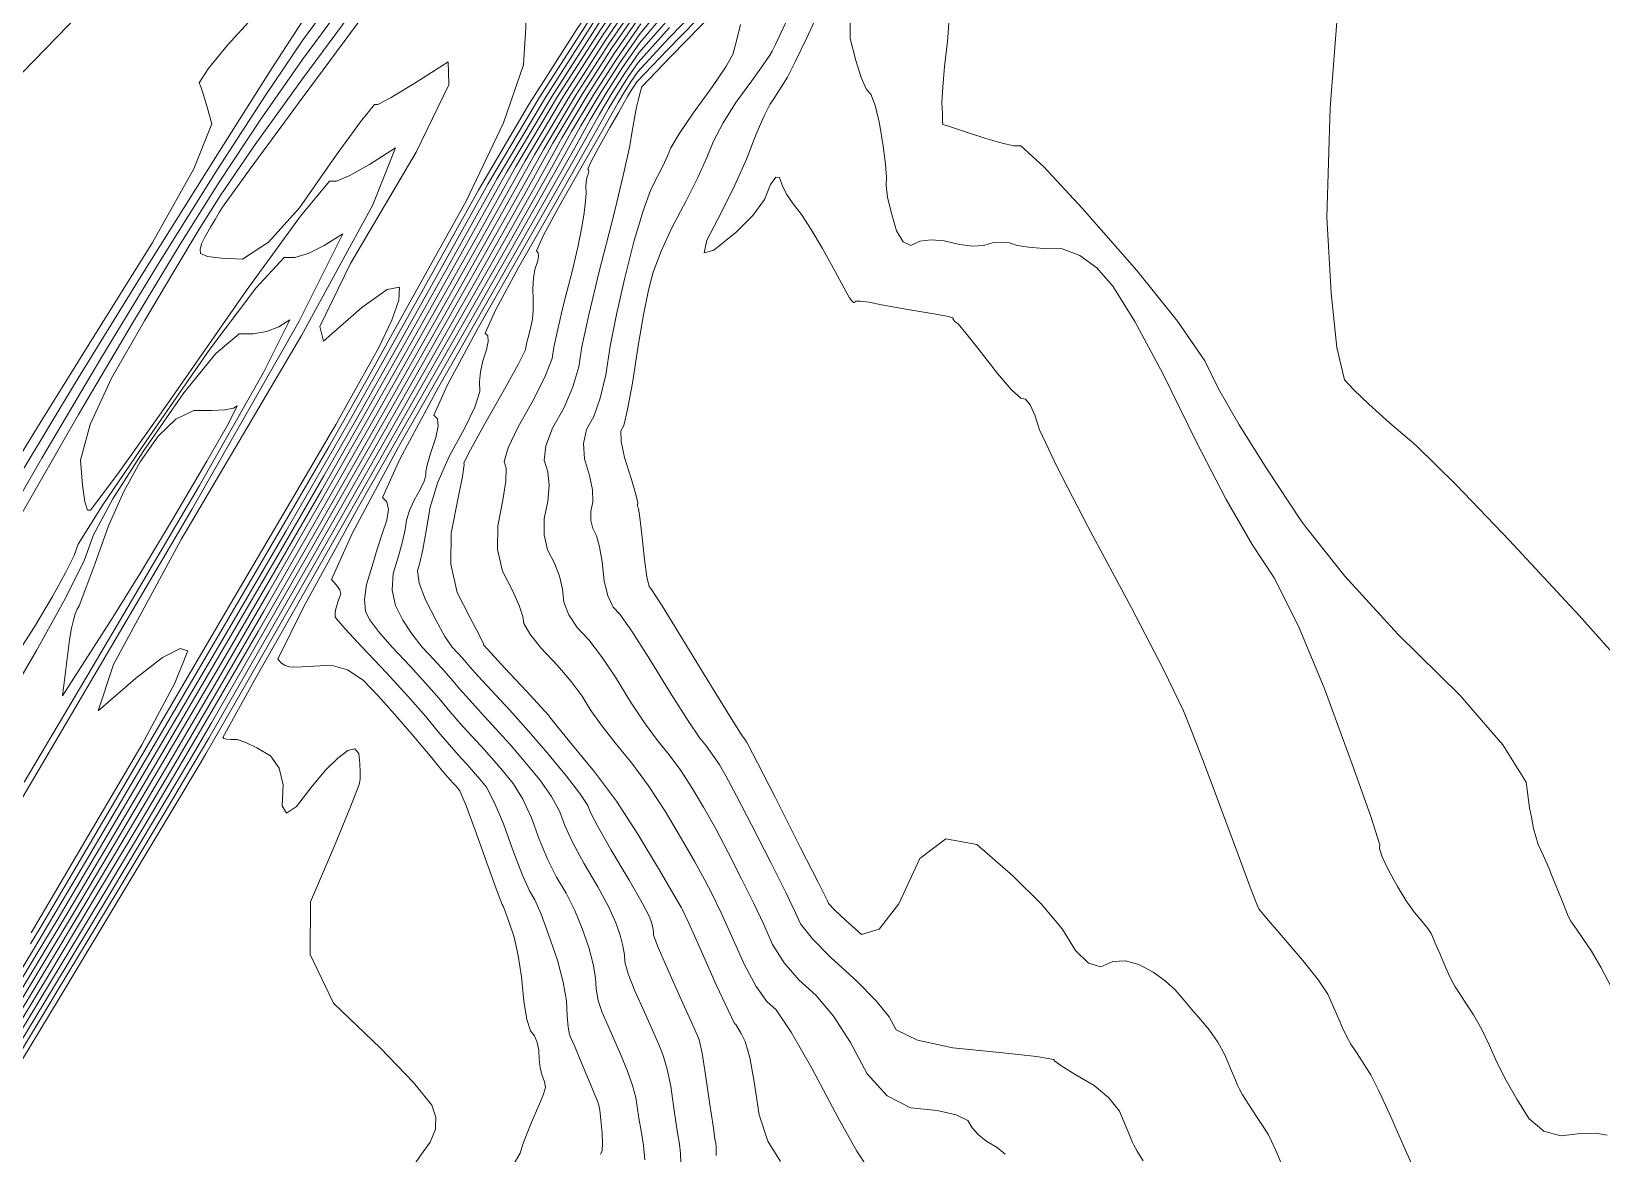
# Model space of a CAD drawing. Header units: inches. Extents: x 1337389 to 1347141, y 407035 to 414577.
# Drawn here: x 1344945 to 1345446, y 412345 to 412704 of the extents above; entities that cross this region are included whole.
import ezdxf

# ---------------------------------------------------------------- set-up
doc = ezdxf.new("R2010")
doc.units = ezdxf.units.IN
doc.header["$MEASUREMENT"] = 0
doc.layers.add('Topo', color=7, linetype='Continuous', lineweight=15, true_color=0x459900)

msp = doc.modelspace()

# ---------------------------------------------------------------- linework, layer by layer
at = {"layer": 'Topo'}
for points, elevation in [([(1345129.1321, 412768.6921), (1345131.8589, 412765.389), (1345137.9241, 412759.985), (1345142.8229, 412757.936), (1345146.0511, 412755.4651), (1345147.6091, 412752.571), (1345147.496, 412749.255), (1345142.632, 412740.1042), (1345133.016, 412725.1182), (1345118.6491, 412704.2979), (1345103.4051, 412680.2359), (1345087.283, 412652.931), (1345070.284, 412622.3851), (1345056.5199, 412597.7598), (1345045.994, 412579.059), (1345038.703, 412566.2791), (1345025.8491, 412544.1482), (1345007.432, 412512.6639), (1344983.4519, 412471.8289), (1344965.2391, 412440.9042), (1344952.7911, 412419.89), (1344946.1099, 412408.7871), (1344935.177, 412390.6762)], 825), ([(1345169.134, 412768.6921), (1345166.9199, 412766.8578), (1345164.5068, 412764.8371), (1345162.4709, 412763.0518), (1345160.809, 412761.5029), (1345159.5231, 412760.1901), (1345152.8901, 412750.944), (1345140.909, 412733.765), (1345123.581, 412708.653), (1345106.697, 412682.331), (1345090.256, 412654.798), (1345074.2599, 412626.054), (1345060.205, 412600.9471), (1345048.0908, 412579.479), (1345037.919, 412561.6481), (1345024.067, 412537.721), (1345006.536, 412507.6981), (1344985.325, 412471.5781), (1344968.3358, 412442.7629), (1344955.5673, 412421.253), (1344947.019, 412407.0481), (1344935.6108, 412388.1409)], 830), ([(1344936.0451, 412385.605), (1344947.9291, 412405.3091), (1344958.343, 412422.616), (1344971.4329, 412444.622), (1344987.1978, 412471.3269), (1345005.64, 412502.7309), (1345022.2851, 412531.2941), (1345037.1351, 412557.017), (1345050.189, 412579.8991), (1345063.8899, 412604.134), (1345078.237, 412629.722), (1345093.2301, 412656.664), (1345108.6389, 412682.4708), (1345124.4649, 412707.143), (1345140.7071, 412730.68), (1345152.537, 412747.3949), (1345159.9549, 412757.287), (1345162.9609, 412760.357), (1345166.8459, 412763.9789), (1345171.6071, 412768.152), (1345172.2519, 412768.6921)], 835), ([(1344936.4789, 412383.0702), (1344948.8379, 412403.5711), (1344961.1179, 412423.9789), (1344974.529, 412446.481), (1344989.0709, 412471.0761), (1345004.743, 412497.765), (1345020.5031, 412524.8681), (1345036.3511, 412552.386), (1345052.287, 412580.3188), (1345067.574, 412607.321), (1345082.2131, 412633.391), (1345096.203, 412658.531), (1345110.5821, 412682.611), (1345125.3491, 412705.6328), (1345140.5041, 412727.5949), (1345152.1831, 412743.8461), (1345160.3861, 412754.384), (1345165.113, 412759.2108), (1345171.22, 412764.9051), (1345175.541, 412768.6921)], 840), ([(1345178.858, 412768.6921), (1345175.595, 412765.832), (1345167.265, 412758.0661), (1345160.8179, 412751.482), (1345151.8301, 412740.2972), (1345140.3022, 412724.5102), (1345126.233, 412704.122), (1345112.525, 412682.7509), (1345099.177, 412660.397), (1345086.1901, 412637.06), (1345071.2588, 412610.5069), (1345054.3849, 412580.7389), (1345035.5678, 412547.755), (1345018.722, 412518.4411), (1345003.847, 412492.7981), (1344990.944, 412470.8251), (1344977.626, 412448.3401), (1344963.8941, 412425.342), (1344949.747, 412401.8321), (1344936.9129, 412380.5339)], 845), ([(1345182.176, 412768.6921), (1345179.97, 412766.7591), (1345169.4169, 412756.92), (1345161.2491, 412748.5789), (1345151.477, 412736.748), (1345140.0991, 412721.425), (1345127.1171, 412702.6121), (1345114.4671, 412682.8919), (1345102.1499, 412662.264), (1345090.166, 412640.729), (1345074.9441, 412613.6942), (1345056.4831, 412581.159), (1345034.784, 412543.1242), (1345016.94, 412512.014), (1345002.951, 412487.8319), (1344992.8169, 412470.5751), (1344980.7229, 412450.199), (1344966.6701, 412426.7052), (1344950.6561, 412400.0931), (1344937.347, 412377.999)], 850), ([(1344937.781, 412375.4642), (1344951.5651, 412398.3541), (1344969.4452, 412428.069), (1344983.82, 412452.058), (1344994.69, 412470.324), (1345002.055, 412482.8651), (1345015.1581, 412505.5882), (1345033.9999, 412538.492), (1345058.5811, 412581.579), (1345078.628, 412616.8811), (1345094.1429, 412644.398), (1345105.1241, 412664.13), (1345116.4101, 412683.0319), (1345128.0011, 412701.1019), (1345139.8971, 412718.341), (1345151.123, 412733.199), (1345161.6809, 412745.6769), (1345171.5699, 412755.7741), (1345184.3451, 412767.6861), (1345185.4931, 412768.6921)], 855), ([(1344938.2149, 412372.9279), (1344952.4742, 412396.615), (1344972.2209, 412429.4319), (1344986.9171, 412453.9181), (1344996.563, 412470.073), (1345001.158, 412477.8979), (1345013.376, 412499.161), (1345033.216, 412533.861), (1345060.6779, 412581.9991), (1345082.313, 412620.067), (1345098.119, 412648.0669), (1345108.097, 412665.997), (1345118.3529, 412683.172), (1345128.885, 412699.5911), (1345139.6941, 412715.256), (1345150.7699, 412729.6501), (1345162.1121, 412742.7739), (1345173.7221, 412754.6289), (1345188.7199, 412768.613), (1345188.8099, 412768.6921)], 860), ([(1344938.6491, 412370.3929), (1344953.3837, 412394.8772), (1344974.997, 412430.7949), (1344990.014, 412455.777), (1344998.4361, 412469.8219), (1345000.2619, 412472.932), (1345011.594, 412492.7349), (1345032.4318, 412529.2301), (1345062.7761, 412582.4192), (1345085.9971, 412623.2539), (1345102.0959, 412651.736), (1345111.071, 412667.863), (1345120.2948, 412683.312), (1345129.769, 412698.081), (1345139.491, 412712.1708), (1345150.4159, 412726.1009), (1345162.5441, 412739.872), (1345175.8741, 412753.4829), (1345192.1861, 412768.6921)], 865), ([(1344998.5411, 412632.6341), (1344998.515, 412632.644), (1344998.412, 412633.916), (1344998.9051, 412635.7369), (1344999.9931, 412638.1071), (1345001.676, 412641.026), (1345003.167, 412643.5601), (1345004.4649, 412645.71), (1345005.5711, 412647.4741), (1345014.432, 412659.661), (1345031.046, 412682.2689), (1345055.415, 412715.2989), (1345072.371, 412738.3201), (1345081.9142, 412751.331), (1345084.0441, 412754.3332), (1345086.9928, 412758.7282), (1345090.76, 412764.5138), (1345093.4291, 412768.6921)], 815), ([(1345367.3259, 412768.6921), (1345362.6591, 412724.6281), (1345359.1639, 412679.1939), (1345358.1021, 412644.3062), (1345359.4729, 412619.9631), (1345361.365, 412602.6549), (1345363.7771, 412592.3811), (1345366.71, 412589.1419), (1345371.4921, 412584.5611), (1345378.122, 412578.637), (1345386.5999, 412571.3719), (1345399.383, 412558.8531), (1345416.4711, 412541.081), (1345437.1241, 412518.8551)], 940), ([(1345084.6531, 412762.727), (1345080.9229, 412756.9981), (1345076.19, 412749.9449), (1345072.7701, 412745.126), (1345064.111, 412733.265), (1345050.21, 412714.3631), (1345031.069, 412688.4179), (1345016.0031, 412667.4441), (1345005.011, 412651.442), (1344998.0949, 412640.41), (1344989.9771, 412626.9708), (1344980.6569, 412611.1259), (1344970.1351, 412592.8749), (1344963.3331, 412578.0572), (1344960.2529, 412566.6721), (1344960.8931, 412558.72), (1344961.6341, 412553.408), (1344962.4781, 412550.736), (1344963.423, 412550.7041), (1344972.1758, 412562.3641), (1344984.141, 412579.2371)], 810), ([(1345074.4771, 412754.7088), (1345068.3351, 412745.5562), (1345063.627, 412738.9211), (1345055.8499, 412728.2113), (1345045.005, 412713.426), (1345031.0909, 412694.5671), (1345017.5732, 412675.2281), (1345004.451, 412655.409), (1344991.7251, 412635.1091), (1344976.788, 412610.3819), (1344959.6378, 412581.2258), (1344940.277, 412547.643)], 805), ([(1344928.938, 412534.533), (1344947.8788, 412567.387), (1344966.6838, 412599.1458), (1344985.3551, 412629.809), (1345003.8919, 412659.3758), (1345019.1439, 412683.0118), (1345031.114, 412700.717), (1345039.8, 412712.4898), (1345047.5898, 412723.1561), (1345054.483, 412732.715), (1345060.4799, 412741.1681), (1345064.057, 412746.4979)], 800), ([(1344942.261, 412564.2029), (1344958.6292, 412591.462), (1344978.9859, 412624.509), (1345003.3321, 412663.343), (1345020.715, 412690.796), (1345031.136, 412706.8661), (1345034.595, 412711.5529), (1345039.3291, 412718.1019), (1345045.3389, 412726.5099), (1345052.6261, 412736.7789), (1345053.64, 412738.29)], 795), ([(1344842.424, 412566.0789), (1344845.788, 412573.3339), (1344850.068, 412582.274), (1344854.0311, 412590.2361), (1344861.536, 412601.2369), (1344872.5811, 412615.277), (1344887.1679, 412632.3568), (1344909.0229, 412656.2269), (1344938.1461, 412686.8871), (1344974.5359, 412724.3371), (1344978.6319, 412728.205)], 785), ([(1345100.895, 412724.8621), (1345103.6371, 412725.82), (1345104.0639, 412723.5829), (1345100.5251, 412717.5741), (1345098.856, 412714.1742), (1345099.0589, 412713.381), (1345101.133, 412715.196), (1345102.2579, 412712.3879), (1345102.4331, 412704.9571), (1345101.6589, 412692.9021), (1345095.3002, 412674.3678), (1345083.3579, 412649.3539), (1345065.8309, 412617.861), (1345052.6771, 412594.2891), (1345043.8961, 412578.6389), (1345039.4869, 412570.9101), (1345027.6311, 412550.574), (1345008.329, 412517.6308), (1344981.579, 412472.0791), (1344962.142, 412439.0451), (1344950.016, 412418.5268), (1344945.2009, 412410.5262), (1344934.743, 412393.211)], 820), ([(1345183.6821, 412342.7801), (1345179.6569, 412349.284), (1345176.8781, 412357.753), (1345175.3438, 412368.1891), (1345173.875, 412375.9881), (1345172.4719, 412381.1508), (1345171.1339, 412383.678), (1345170.1119, 412385.4801), (1345169.406, 412386.5561), (1345169.014, 412386.9061), (1345166.987, 412391.0681), (1345163.3228, 412399.041), (1345158.0229, 412410.825), (1345154.3921, 412418.872), (1345152.4318, 412423.1809), (1345152.142, 412423.7531), (1345149.673, 412427.9648), (1345145.023, 412435.8161), (1345138.1937, 412447.3068), (1345131.3061, 412457.785), (1345124.3579, 412467.2501), (1345117.3499, 412475.7019), (1345112.5729, 412481.508), (1345110.028, 412484.666), (1345109.714, 412485.1791), (1345107.2279, 412487.95), (1345102.57, 412492.9801), (1345095.7389, 412500.2689), (1345091.177, 412505.2059), (1345088.8831, 412507.7909), (1345088.8582, 412508.025), (1345087.456, 412510.8871), (1345084.679, 412516.3801), (1345080.5261, 412524.5021), (1345078.4829, 412533.5039), (1345078.5501, 412543.3871), (1345080.726, 412554.1493), (1345082.13, 412561.475), (1345082.762, 412565.3649), (1345082.6209, 412565.817), (1345084.7071, 412569.9591), (1345089.0198, 412577.7908), (1345095.5599, 412589.314), (1345099.9639, 412597.2851), (1345102.2341, 412601.7052), (1345102.369, 412602.5749), (1345102.6639, 412603.9569), (1345103.119, 412605.852), (1345103.735, 412608.26), (1345104.201, 412610.2298), (1345104.5171, 412611.7631), (1345104.684, 412612.8593), (1345104.756, 412614.842), (1345104.7339, 412617.711), (1345104.616, 412621.4681), (1345104.8031, 412624.763), (1345105.294, 412627.5939), (1345106.089, 412629.9629), (1345106.4361, 412631.7329), (1345106.336, 412632.9041), (1345105.7869, 412633.4771), (1345107.9479, 412638.2871), (1345112.818, 412647.335), (1345120.398, 412660.6209), (1345126.1021, 412670.648), (1345129.931, 412677.4179), (1345131.885, 412680.929), (1345133.8939, 412684.2931), (1345135.957, 412687.5089), (1345138.0742, 412690.577), (1345147.9429, 412701.2578), (1345165.564, 412719.5539)], 900), ([(1345149.3561, 412715.4541), (1345138.8842, 412702.9159), (1345132.4212, 412693.5499), (1345126.123, 412683.7321), (1345119.991, 412673.463), (1345114.0249, 412662.7419), (1345102.335, 412642.075), (1345084.9201, 412611.4611), (1345061.78, 412570.902), (1345046.912, 412543.2791), (1345040.3149, 412528.593), (1345041.9892, 412526.845), (1345042.982, 412525.3108), (1345043.2929, 412523.992), (1345042.922, 412522.8881), (1345042.529, 412521.6599), (1345042.113, 412520.3081), (1345041.6749, 412518.832), (1345041.4961, 412517.626), (1345041.5759, 412516.689), (1345041.9159, 412516.0229), (1345044.7529, 412512.814), (1345050.087, 412507.062), (1345057.9179, 412498.766), (1345064.6799, 412491.3881), (1345070.373, 412484.9261), (1345074.9959, 412479.3809), (1345078.7489, 412474.9641), (1345081.63, 412471.676), (1345083.6401, 412469.5159), (1345085.6751, 412467.238), (1345087.7351, 412464.8411), (1345089.8189, 412462.325), (1345092.3149, 412457.5639), (1345095.2231, 412450.5572), (1345098.5439, 412441.3039), (1345101.3188, 412434.19), (1345103.5489, 412429.2141), (1345105.2349, 412426.3771), (1345107.2809, 412421.7451), (1345109.689, 412415.318), (1345112.457, 412407.097), (1345114.369, 412400.0181), (1345115.4241, 412394.0819), (1345115.6229, 412389.2893), (1345115.921, 412385.725), (1345116.3189, 412383.391), (1345116.8158, 412382.287), (1345117.995, 412379.521), (1345119.8579, 412375.0911), (1345122.4041, 412368.9991), (1345124.2129, 412364.658), (1345125.2852, 412362.0671), (1345125.621, 412361.2269), (1345125.9881, 412359.2419), (1345126.3859, 412356.1109), (1345126.8149, 412351.8361), (1345126.9261, 412348.584), (1345126.72, 412346.3541), (1345126.197, 412345.1481)], 880), ([(1345211.595, 412340.7442), (1345208.058, 412346.1121), (1345202.081, 412356.7441), (1345193.666, 412372.6383), (1345187.0641, 412384.1241), (1345182.273, 412391.2031), (1345179.295, 412393.874), (1345175.954, 412398.668), (1345172.2509, 412405.5851), (1345168.1852, 412414.6251), (1345164.7199, 412422.1391), (1345161.856, 412428.129), (1345159.594, 412432.592), (1345156.341, 412438.5041), (1345152.0971, 412445.8641), (1345146.8631, 412454.6721), (1345141.5831, 412462.703), (1345136.2571, 412469.9581), (1345130.8851, 412476.4369), (1345126.446, 412482.158), (1345122.9389, 412487.119), (1345120.365, 412491.323), (1345116.8901, 412496.0009), (1345112.5161, 412501.154), (1345107.2409, 412506.7829), (1345103.646, 412511.258), (1345101.7311, 412514.581), (1345101.495, 412516.7501), (1345100.2829, 412520.26), (1345098.095, 412525.1082), (1345094.9309, 412531.2969), (1345093.3739, 412538.156), (1345093.4249, 412545.6859), (1345095.083, 412553.886), (1345095.9731, 412560.0448), (1345096.095, 412564.1629), (1345095.4491, 412566.239), (1345096.7319, 412570.6421), (1345099.9429, 412577.3721), (1345105.0828, 412586.4281), (1345108.6971, 412593.674), (1345110.785, 412599.11), (1345111.347, 412602.736), (1345112.578, 412608.5009), (1345114.478, 412616.4042), (1345117.045, 412626.447), (1345118.9891, 412634.6641), (1345120.308, 412641.058), (1345121.0041, 412645.6261), (1345121.449, 412649.2819), (1345121.643, 412652.024), (1345121.5849, 412653.8531), (1345121.676, 412655.4559), (1345121.915, 412656.834), (1345122.302, 412657.9869), (1345122.4711, 412658.8489), (1345122.4221, 412659.4191), (1345122.1559, 412659.698), (1345123.207, 412662.0389), (1345125.5779, 412666.4439), (1345129.267, 412672.91), (1345132.044, 412677.7908), (1345133.9079, 412681.0862), (1345134.8591, 412682.796), (1345135.837, 412684.4331), (1345136.841, 412685.9981), (1345137.8711, 412687.492), (1345147.5891, 412697.7089), (1345165.996, 412716.6508)], 905), ([(1345255.4408, 412345.138), (1345252.8691, 412347.2709), (1345249.539, 412349.2221), (1345246.8731, 412351.311), (1345244.8699, 412353.5359), (1345243.532, 412355.8981), (1345239.8021, 412357.7471), (1345233.682, 412359.0818), (1345225.171, 412359.9039), (1345217.7239, 412363.801), (1345211.3411, 412370.7711), (1345206.024, 412380.815), (1345200.623, 412389.175), (1345195.1411, 412395.8498), (1345189.576, 412400.8411), (1345184.922, 412406.2672), (1345181.1788, 412412.1279), (1345178.3469, 412418.424), (1345175.0469, 412425.4069), (1345171.2799, 412433.0762), (1345167.0459, 412441.4309), (1345163.0101, 412449.0431), (1345159.1711, 412455.9122), (1345155.531, 412462.0369), (1345151.859, 412467.6218), (1345148.1559, 412472.667), (1345144.4201, 412477.1721), (1345140.318, 412482.8069), (1345135.85, 412489.5719), (1345131.0149, 412497.4671), (1345126.5521, 412504.0519), (1345122.4619, 412509.3291), (1345118.7442, 412513.2961), (1345116.1162, 412517.3101), (1345114.5789, 412521.3701), (1345114.1331, 412525.4758), (1345113.1101, 412529.6318), (1345111.5111, 412533.8369), (1345109.335, 412538.0919), (1345108.2649, 412542.8079), (1345108.3001, 412547.985), (1345109.44, 412553.623), (1345109.816, 412558.6149), (1345109.4289, 412562.9621), (1345108.277, 412566.6622), (1345108.756, 412571.3251), (1345110.8659, 412576.952), (1345114.6058, 412583.5419), (1345117.429, 412590.063), (1345119.3359, 412596.5139), (1345120.3259, 412602.8971), (1345122.4929, 412613.0444), (1345125.836, 412626.956), (1345130.3549, 412644.633), (1345133.608, 412657.9948), (1345135.5951, 412667.042), (1345136.3159, 412671.7742), (1345137.0398, 412675.906), (1345137.769, 412679.437), (1345138.5011, 412682.3679), (1345139.0159, 412684.424), (1345139.3129, 412685.606), (1345139.391, 412685.914), (1345148.842, 412695.717), (1345167.666, 412715.0129)], 910), ([(1345149.003, 412711.9049), (1345138.6811, 412699.8309), (1345133.3052, 412692.0401), (1345128.066, 412683.873), (1345122.965, 412675.33), (1345118.002, 412666.4108), (1345108.276, 412649.2179), (1345093.7889, 412623.7511), (1345074.54, 412590.01), (1345062.1709, 412567.0309), (1345056.683, 412554.8141), (1345058.0759, 412553.3601), (1345058.5139, 412550.927), (1345057.996, 412547.517), (1345056.523, 412543.129), (1345054.9591, 412538.2481), (1345053.3061, 412532.8739), (1345051.5629, 412527.0079), (1345050.852, 412522.2141), (1345051.1721, 412518.4931), (1345052.524, 412515.8441), (1345055.3631, 412512.026), (1345059.689, 412507.0389), (1345065.501, 412500.882), (1345070.5202, 412495.4049), (1345074.7451, 412490.6091), (1345078.1771, 412486.493), (1345081.5639, 412482.5691), (1345084.9059, 412478.8352), (1345088.2031, 412475.2931), (1345091.5398, 412471.5571), (1345094.9179, 412467.6259), (1345098.336, 412463.4999), (1345101.4349, 412458.4649), (1345104.214, 412452.5201), (1345106.6729, 412445.6659), (1345109.3389, 412439.3681), (1345112.2131, 412433.6271), (1345115.293, 412428.4421), (1345118.03, 412422.957), (1345120.423, 412417.1701), (1345122.4729, 412411.083), (1345123.8878, 412405.841), (1345124.67, 412401.446), (1345124.8168, 412397.8961), (1345125.513, 412394.202), (1345126.7571, 412390.3631), (1345128.5492, 412386.3799), (1345130.491, 412381.937), (1345132.5817, 412377.0349), (1345134.8229, 412371.673), (1345136.4632, 412367.087), (1345137.504, 412363.277), (1345137.9441, 412360.2421), (1345138.5011, 412356.6709), (1345139.1738, 412352.5631), (1345139.9628, 412347.918), (1345140.426, 412343.3691)], 885), ([(1345386.089, 412340.0889), (1345382.6801, 412347.5891), (1345378.2551, 412357.787), (1345374.763, 412365.4178), (1345372.2039, 412370.48), (1345370.5769, 412372.973), (1345368.9701, 412375.443), (1345367.3832, 412377.889), (1345365.8161, 412380.312), (1345364.3809, 412382.838), (1345363.0779, 412385.4681), (1345361.9079, 412388.2019), (1345360.753, 412390.909), (1345359.6129, 412393.5888), (1345358.4892, 412396.242), (1345355.4309, 412400.7001), (1345350.4389, 412406.9611), (1345343.5141, 412415.026), (1345338.825, 412420.536), (1345336.3709, 412423.4921), (1345336.1531, 412423.8928), (1345333.994, 412429.5668), (1345329.8959, 412440.5138), (1345323.859, 412456.7331), (1345318.929, 412469.827), (1345315.1081, 412479.7961), (1345312.394, 412486.64), (1345305.9451, 412499.8812), (1345295.7592, 412519.5189), (1345281.836, 412545.5541), (1345272.055, 412564.497), (1345266.4151, 412576.3471), (1345264.916, 412581.105), (1345263.4161, 412584.3729), (1345261.9131, 412586.151), (1345260.408, 412586.438), (1345257.4413, 412589.1639), (1345253.0141, 412594.3269), (1345247.1249, 412601.9271), (1345242.913, 412607.2229), (1345240.3771, 412610.213), (1345239.5189, 412610.8991), (1345238.9819, 412611.4431), (1345238.7671, 412611.847), (1345238.8731, 412612.1091), (1345236.834, 412612.6281), (1345232.65, 412613.403), (1345226.3208, 412614.4341), (1345220.7639, 412615.3939), (1345215.9781, 412616.283), (1345211.9639, 412617.101), (1345209.1939, 412617.496), (1345207.6689, 412617.4681), (1345207.3889, 412617.017), (1345206.9811, 412617.0441), (1345206.4461, 412617.55), (1345205.7831, 412618.535), (1345204.0031, 412621.6539), (1345201.1049, 412626.9061), (1345197.09, 412634.2922), (1345193.522, 412640.356), (1345190.401, 412645.0999), (1345187.7278, 412648.5218), (1345185.6671, 412651.6379), (1345184.2199, 412654.448), (1345183.387, 412656.952), (1345182.167, 412657.03), (1345180.5619, 412654.6851), (1345178.57, 412649.9141), (1345174.8889, 412644.8309), (1345169.5191, 412639.4339), (1345162.4589, 412633.7241), (1345159.3311, 412632.8869), (1345160.1349, 412636.9241), (1345164.871, 412645.8331), (1345169.0921, 412654.4412), (1345172.797, 412662.7472), (1345175.988, 412670.7509), (1345178.4761, 412676.588), (1345180.2612, 412680.259), (1345181.3451, 412681.7639), (1345182.646, 412683.7101), (1345184.1641, 412686.097), (1345185.899, 412688.925), (1345188.5451, 412694.061), (1345192.1018, 412701.506), (1345196.5702, 412711.2591)], 925), ([(1345014.9839, 412707.8308), (1345007.2, 412699.1773), (1345000.9349, 412691.5939), (1344998.069, 412687.1751), (1344998.602, 412685.9188), (1344999.4601, 412683.312), (1345000.6431, 412679.351), (1345002.1519, 412674.039), (1344996.3571, 412659.651), (1344983.2599, 412636.1871), (1344962.86, 412603.6462), (1344947.321, 412578.5901), (1344936.644, 412561.018)], 790), ([(1345139.2891, 412709.0861), (1345130.653, 412696.571), (1345122.238, 412683.452), (1345114.0439, 412669.73), (1345106.0721, 412655.4039), (1345090.4509, 412627.7879), (1345067.18, 412586.8819), (1345036.2612, 412532.685), (1345015.7481, 412496.4489), (1345005.642, 412478.1741), (1345005.943, 412477.86), (1345006.807, 412477.6391), (1345008.2329, 412477.5111), (1345010.2233, 412477.4769), (1345012.994, 412476.604), (1345016.5482, 412474.8929), (1345020.8829, 412472.3449), (1345023.668, 412468.3989), (1345024.9011, 412463.0561), (1345024.5839, 412456.315), (1345026.024, 412454.0031), (1345029.2219, 412456.121), (1345034.1771, 412462.668), (1345038.551, 412467.8289), (1345042.3419, 412471.6042), (1345045.5511, 412473.994), (1345047.8001, 412474.491), (1345049.0869, 412473.0971), (1345049.4139, 412469.8102), (1345049.5409, 412467.051), (1345049.4679, 412464.8202), (1345049.1961, 412463.1158), (1345046.4608, 412456.0201), (1345041.2648, 412443.5341), (1345033.6079, 412425.656), (1345033.519, 412408.931), (1345040.9981, 412393.359), (1345056.0461, 412378.94), (1345066.5091, 412368.076), (1345072.3892, 412360.765), (1345073.684, 412357.0081), (1345073.5459, 412353.718)], 870), ([(1345139.0861, 412706.0009), (1345131.5369, 412695.0601), (1345124.1811, 412683.5921), (1345117.0181, 412671.597), (1345110.049, 412659.0732), (1345096.393, 412634.9321), (1345076.05, 412599.1721), (1345049.0209, 412551.793), (1345031.3961, 412519.7962), (1345023.174, 412503.1789), (1345024.358, 412501.944), (1345025.5839, 412501.1119), (1345026.8531, 412500.685), (1345028.1659, 412500.6619), (1345030.836, 412500.758), (1345034.8621, 412500.972), (1345040.2451, 412501.3049), (1345045.4509, 412499.8141), (1345050.4798, 412496.4981), (1345055.3321, 412491.3582), (1345060.5062, 412485.6061), (1345065.9998, 412479.2429), (1345071.815, 412472.268), (1345075.9329, 412467.3599), (1345078.3539, 412464.516), (1345079.0779, 412463.739), (1345079.8101, 412462.919), (1345080.552, 412462.056), (1345081.302, 412461.1509), (1345083.1959, 412456.6629), (1345086.2331, 412448.5941), (1345090.4141, 412436.942), (1345093.2989, 412429.0111), (1345094.8859, 412424.8009), (1345095.177, 412424.3109), (1345095.9009, 412422.4109), (1345097.057, 412419.101), (1345098.6461, 412414.382), (1345099.967, 412408.6151), (1345101.0181, 412401.8), (1345101.8, 412393.9381), (1345102.7462, 412388.166), (1345103.8569, 412384.4829), (1345105.133, 412382.8899), (1345106.0249, 412380.834), (1345106.5332, 412378.3139), (1345106.658, 412375.3321), (1345106.9361, 412372.8539), (1345107.247, 412371.4358)], 875), ([(1345151.88, 412342.466), (1345151.7913, 412345.3548), (1345151.4911, 412348.3061), (1345150.9792, 412351.3189), (1345150.3341, 412355.42), (1345149.556, 412360.6111), (1345148.6452, 412366.891), (1345147.5522, 412372.238), (1345146.279, 412376.651), (1345144.8252, 412380.13), (1345142.827, 412384.738), (1345140.2828, 412390.4731), (1345137.195, 412397.336), (1345135.1039, 412402.6789), (1345134.0109, 412406.504), (1345133.9148, 412408.8091), (1345133.408, 412411.6641), (1345132.4879, 412415.0681), (1345131.1569, 412419.0219), (1345128.778, 412424.1691), (1345125.3509, 412430.5079), (1345120.8761, 412438.0399), (1345117.3599, 412444.547), (1345114.8019, 412450.0279), (1345113.204, 412454.483), (1345110.5541, 412459.366), (1345106.8532, 412464.675), (1345102.101, 412470.4099), (1345097.405, 412475.876), (1345092.7649, 412481.0711), (1345088.181, 412485.995), (1345084.3789, 412490.173), (1345081.358, 412493.6061), (1345079.1181, 412496.292), (1345076.3599, 412499.4229), (1345073.0839, 412502.9979), (1345069.2899, 412507.0161), (1345065.9719, 412511.2388), (1345063.132, 412515.666), (1345060.7679, 412520.296), (1345059.7439, 412525.239), (1345060.058, 412530.4941), (1345061.7128, 412536.0611), (1345062.9791, 412540.76), (1345063.8579, 412544.5889), (1345064.3478, 412547.5481), (1345065.3099, 412550.6549), (1345066.7431, 412553.91), (1345068.6479, 412557.3129), (1345069.9049, 412559.9809), (1345070.5139, 412561.914), (1345070.4771, 412563.1138), (1345070.989, 412565.513), (1345072.051, 412569.1129), (1345073.662, 412573.914), (1345074.366, 412577.501), (1345074.163, 412579.875), (1345073.0508, 412581.0349), (1345077.43, 412590.7828), (1345087.2992, 412609.1182), (1345102.6591, 412636.0411), (1345114.218, 412656.3612), (1345121.9782, 412670.0799), (1345125.9379, 412677.196), (1345130.0089, 412684.013), (1345134.1891, 412690.529), (1345138.4791, 412696.7459), (1345148.65, 412708.3561)], 890), ([(1345148.2959, 412704.807), (1345138.2761, 412693.661), (1345135.0731, 412689.019), (1345131.9511, 412684.153), (1345128.9118, 412679.063), (1345125.9549, 412673.7488), (1345120.1599, 412663.505), (1345111.5279, 412648.3309), (1345100.0588, 412628.227), (1345092.6889, 412614.5352), (1345089.419, 412607.256), (1345090.2489, 412606.3889), (1345090.401, 412604.6171), (1345089.8759, 412601.9379), (1345088.6721, 412598.3542), (1345087.9021, 412594.9381), (1345087.565, 412591.6909), (1345087.6621, 412588.612), (1345086.0958, 412583.6479), (1345082.87, 412576.7989), (1345077.982, 412568.066), (1345074.303, 412559.7109), (1345071.8341, 412551.7352), (1345070.574, 412544.1379), (1345069.476, 412538.204), (1345068.5389, 412533.9319), (1345067.7639, 412531.322), (1345068.372, 412527.3781), (1345070.364, 412522.0991), (1345073.7401, 412515.4869), (1345076.5819, 412510.4521), (1345078.8911, 412506.9941), (1345080.6661, 412505.1129), (1345082.199, 412503.4399), (1345083.49, 412501.9749), (1345084.538, 412500.7179), (1345087.1941, 412497.778), (1345091.457, 412493.154), (1345097.3278, 412486.8479), (1345103.2698, 412480.195), (1345109.2841, 412473.1949), (1345115.3699, 412465.8489), (1345119.6731, 412460.2658), (1345122.1939, 412456.4469), (1345122.932, 412454.3899), (1345125.3801, 412449.726), (1345129.5391, 412442.4539), (1345135.4089, 412432.574), (1345139.526, 412425.381), (1345141.8911, 412420.8739), (1345142.5039, 412419.0541), (1345142.9271, 412417.487), (1345143.1611, 412416.1729), (1345143.2052, 412415.1121), (1345144.695, 412411.157), (1345147.6329, 412404.3081), (1345152.0169, 412394.5661), (1345155.1623, 412387.538), (1345157.0681, 412383.2261), (1345157.7359, 412381.6281), (1345158.642, 412377.388), (1345159.785, 412370.5051), (1345161.1678, 412360.9802), (1345162.1671, 412354.17), (1345162.784, 412350.074), (1345163.019, 412348.694), (1345163.156, 412347.3421), (1345163.197, 412346.018), (1345163.1412, 412344.7221)], 895), ([(1345170.971, 412705.7671), (1345169.762, 412701.027), (1345168.9501, 412697.826), (1345168.5351, 412696.165), (1345166.208, 412692.21), (1345161.9689, 412685.9611), (1345155.819, 412677.4189), (1345151.3831, 412670.883), (1345148.662, 412666.352), (1345147.6549, 412663.826), (1345146.262, 412660.7849), (1345144.483, 412657.227), (1345142.3181, 412653.153), (1345139.8259, 412646.3391), (1345137.0089, 412636.785), (1345133.8659, 412624.4909), (1345131.2981, 412613.249), (1345129.3051, 412603.0581), (1345127.8871, 412593.9189), (1345126.1609, 412586.452), (1345124.1291, 412580.6562), (1345121.788, 412576.5328), (1345120.78, 412572.0092), (1345121.105, 412567.0849), (1345122.7621, 412561.7599), (1345123.6591, 412557.1849), (1345123.797, 412553.3601), (1345123.1749, 412550.284), (1345123.1559, 412547.4601), (1345123.7398, 412544.887), (1345124.927, 412542.566), (1345125.9369, 412539.0041), (1345126.7699, 412534.202), (1345127.4271, 412528.1588), (1345128.586, 412523.3619), (1345130.2459, 412519.8099), (1345132.408, 412517.5028), (1345136.214, 412512.1031), (1345141.665, 412503.611), (1345148.7611, 412492.025), (1345154.1912, 412483.4569), (1345157.955, 412477.9081), (1345160.055, 412475.376), (1345162.136, 412472.5401), (1345164.2, 412469.4019), (1345166.2452, 412465.9601), (1345169.6781, 412459.5828), (1345174.498, 412450.2702), (1345180.7041, 412438.0231), (1345185.375, 412428.6749), (1345188.5089, 412422.224), (1345190.1069, 412418.672), (1345193.8891, 412413.867), (1345199.8558, 412407.8079), (1345208.0079, 412400.497), (1345214.1829, 412394.2251), (1345218.3811, 412388.9918), (1345220.6021, 412384.7981), (1345227.3899, 412381.4889), (1345238.7461, 412379.0651), (1345254.67, 412377.527), (1345265.399, 412376.3021), (1345270.9329, 412375.3902), (1345271.273, 412374.7921), (1345273.5371, 412373.1981), (1345277.728, 412370.6091), (1345283.843, 412367.0251), (1345288.566, 412363.1079), (1345291.8971, 412358.8589), (1345293.836, 412354.2781), (1345295.242, 412350.95), (1345296.1149, 412348.876), (1345296.4559, 412348.0569), (1345297.5969, 412346.1019), (1345299.5359, 412343.0119)], 915), ([(1345343.5851, 412342.2991), (1345341.8439, 412346.3111), (1345340.47, 412349.3129), (1345339.4629, 412351.3051), (1345338.8227, 412352.2861), (1345337.548, 412354.253), (1345335.6359, 412357.2049), (1345333.0879, 412361.1429), (1345331.2419, 412364.1141), (1345330.0969, 412366.116), (1345329.654, 412367.1499), (1345328.744, 412369.292), (1345327.3659, 412372.54), (1345325.5199, 412376.8959), (1345323.3, 412380.953), (1345320.7061, 412384.709), (1345317.7379, 412388.165), (1345314.9161, 412391.4741), (1345312.2391, 412394.6349), (1345309.707, 412397.6491), (1345306.507, 412400.5029), (1345302.6371, 412403.1951), (1345298.098, 412405.7269), (1345293.8109, 412406.864), (1345289.7769, 412406.6059), (1345285.996, 412404.9519), (1345282.0449, 412406.15), (1345277.9252, 412410.201), (1345273.6362, 412417.105), (1345266.9481, 412425.037), (1345257.8612, 412433.996), (1345246.3749, 412443.9819), (1345236.4748, 412445.8301), (1345228.1621, 412439.538), (1345221.4359, 412425.1062), (1345215.251, 412417.0111), (1345209.6059, 412415.2521), (1345204.502, 412419.8299), (1345200.9779, 412423.1511), (1345199.0349, 412425.2149), (1345198.6712, 412426.024), (1345195.7021, 412431.9419), (1345190.1288, 412442.971), (1345181.949, 412459.1091), (1345176.3462, 412470.1219), (1345173.319, 412476.0071), (1345172.8682, 412476.7669), (1345172.4129, 412477.4591), (1345171.954, 412478.084), (1345171.4911, 412478.6431), (1345168.063, 412484.1069), (1345161.6708, 412494.478), (1345152.3149, 412509.755), (1345145.8759, 412520.154), (1345142.3539, 412525.6769), (1345141.7491, 412526.3231), (1345141.056, 412529.414), (1345140.2759, 412534.9489), (1345139.4078, 412542.928), (1345138.7641, 412548.377), (1345138.3419, 412551.2949), (1345138.144, 412551.682), (1345138.0469, 412552.112), (1345138.0501, 412552.5831), (1345138.154, 412553.0972), (1345137.502, 412555.7548), (1345136.0949, 412560.5591), (1345133.933, 412567.5072), (1345132.8051, 412572.6922), (1345132.7108, 412576.1131), (1345133.6519, 412577.7699), (1345134.8941, 412582.8399), (1345136.4381, 412591.323), (1345138.2831, 412603.2191), (1345140.0089, 412613.0861), (1345141.6141, 412620.925), (1345143.0998, 412626.734), (1345145.5947, 412633.4381), (1345149.099, 412641.0372), (1345153.614, 412649.529), (1345157.3231, 412656.9461), (1345160.2261, 412663.287), (1345162.3249, 412668.5511), (1345165.406, 412674.3972), (1345169.4689, 412680.824), (1345174.5149, 412687.832), (1345178.124, 412692.9031), (1345180.2939, 412696.035), (1345181.0272, 412697.2299), (1345182.145, 412699.3991), (1345183.647, 412702.543), (1345185.534, 412706.6631)], 920), ([(1345447.646, 412351.2209), (1345444.021, 412351.834), (1345439.0971, 412351.749), (1345432.8719, 412350.968), (1345427.4088, 412352.5259), (1345422.7058, 412356.4258), (1345418.764, 412362.6651), (1345415.329, 412368.685), (1345412.3999, 412374.4859), (1345409.9789, 412380.0669), (1345407.4932, 412385.1239), (1345404.9438, 412389.655), (1345402.3309, 412393.66), (1345400.3929, 412396.633), (1345399.1308, 412398.573), (1345398.5439, 412399.4809), (1345397.52, 412401.5631), (1345396.0587, 412404.8208), (1345394.1608, 412409.253), (1345392.7622, 412412.5257), (1345391.861, 412414.6371), (1345391.4581, 412415.588), (1345390.3621, 412417.186), (1345388.5729, 412419.4301), (1345386.091, 412422.3201), (1345383.4559, 412426.049), (1345380.6668, 412430.6172), (1345377.725, 412436.023), (1345375.8139, 412440.0418), (1345374.9351, 412442.674), (1345375.0878, 412443.919), (1345372.195, 412452.8959), (1345366.258, 412469.6041), (1345357.2759, 412494.0441), (1345348.9448, 412513.8851), (1345341.2632, 412529.127), (1345334.2331, 412539.77), (1345325.9671, 412554.192), (1345316.4649, 412572.3931), (1345305.7291, 412594.372), (1345296.8581, 412610.981), (1345289.8509, 412622.221), (1345284.7092, 412628.0911), (1345279.3019, 412632.0559), (1345273.6299, 412634.114), (1345267.694, 412634.2671), (1345262.905, 412634.6421), (1345259.262, 412635.24), (1345256.766, 412636.0611), (1345254.152, 412636.325), (1345251.4189, 412636.034), (1345248.568, 412635.186), (1345245.0439, 412635.0179), (1345240.8471, 412635.528), (1345235.977, 412636.718), (1345231.7729, 412637.07), (1345228.2339, 412636.5839), (1345225.3609, 412635.261), (1345222.8639, 412636.3639), (1345220.7418, 412639.8928), (1345218.9962, 412645.848), (1345217.8781, 412650.692), (1345217.387, 412654.426), (1345217.525, 412657.049), (1345217.226, 412661.208), (1345216.489, 412666.9029), (1345215.3149, 412674.1339), (1345214.0181, 412679.6041), (1345212.6003, 412683.313), (1345211.0599, 412685.2609), (1345209.438, 412688.9069), (1345207.734, 412694.2509), (1345205.9479, 412701.295), (1345205.9231, 412708.5349)], 930), ([(1345351.5599, 412545.1991), (1345349.9069, 412547.2842), (1345338.9361, 412563.8929), (1345330.1598, 412577.957), (1345323.5789, 412589.4779), (1345319.1948, 412598.4549), (1345310.4781, 412611.053), (1345297.43, 412627.272), (1345280.0509, 412647.1131), (1345267.7261, 412660.36), (1345260.4549, 412667.0109), (1345258.239, 412667.0681), (1345254.5019, 412667.8491), (1345249.247, 412669.3532), (1345242.472, 412671.5821), (1345237.932, 412673.0769), (1345235.628, 412673.84), (1345235.5589, 412673.87), (1345235.4728, 412675.044), (1345235.3699, 412677.3591), (1345235.2489, 412680.818), (1345235.488, 412685.8111), (1345236.0881, 412692.338), (1345237.047, 412700.399), (1345237.5391, 412707.6782)], 935), ([(1345077.804, 412686.9859), (1345077.6519, 412693.8359), (1345066.9299, 412687.0288), (1345060.2519, 412682.9859)], 815), ([(1344944.2922, 412412.2652), (1344947.24, 412417.164), (1344959.0451, 412437.186), (1344979.7061, 412472.3298), (1345009.225, 412522.597), (1345029.4133, 412557.0011), (1345040.2712, 412575.5419), (1345041.798, 412578.2189), (1345044.8399, 412583.6402), (1345049.3959, 412591.8052), (1345055.4682, 412602.715), (1345059.6051, 412611.3802), (1345061.8071, 412617.8), (1345062.075, 412621.9759), (1345058.1611, 412621.177), (1345050.063, 412615.403), (1345037.7809, 412604.654), (1345036.5801, 412609.348), (1345046.4582, 412629.485), (1345067.4172, 412665.064), (1345077.8151, 412686.5141), (1345077.804, 412686.9859)], 815), ([(1345055.1821, 412680.2321), (1345055.164, 412680.222), (1345054.12, 412680.2229), (1345049.5969, 412674.7188), (1345041.5949, 412663.7101), (1345030.112, 412647.1981), (1345020.2339, 412636.2652), (1345011.959, 412630.9139), (1345005.2879, 412631.1431), (1345000.8069, 412631.7201), (1344998.5411, 412632.6341)], 815), ([(1345060.2519, 412682.9859), (1345059.4332, 412682.491), (1345055.1821, 412680.2321)], 815), ([(1345030.485, 412644.606), (1345039.69, 412655.8068), (1345041.9038, 412655.8068), (1345046.1609, 412657.5719), (1345052.4611, 412661.102), (1345060.8031, 412666.3981), (1345053.5731, 412648.2119), (1345030.7689, 412606.5451), (1344992.3919, 412541.3961), (1344970.7611, 412501.423), (1344965.877, 412486.6279), (1344977.74, 412497.0112), (1344986.456, 412503.666), (1344992.0251, 412506.595), (1344994.448, 412505.7971), (1344990.3601, 412495.554), (1344979.7619, 412475.8649), (1344962.6539, 412446.732), (1344950.8879, 412426.71), (1344944.4639, 412415.801)], 810), ([(1344984.141, 412579.2371), (1344988.737, 412585.7169), (1345013.106, 412620.762), (1345030.091, 412644.1262), (1345030.485, 412644.606)], 810), ([(1344939.552, 412504.2659), (1344945.589, 412513.5431), (1344951.235, 412523.1221), (1344955.4319, 412530.711), (1344958.179, 412536.309), (1344959.477, 412539.917), (1344967.1309, 412552.0849), (1344981.1412, 412572.8141), (1345001.508, 412602.103), (1345016.2139, 412621.6291), (1345025.2601, 412631.391), (1345028.6451, 412631.391), (1345032.8891, 412632.6519), (1345037.992, 412635.1751), (1345043.9549, 412638.96), (1345029.8949, 412610.8689), (1344995.8149, 412550.9001), (1344941.7118, 412459.0551)], 805), ([(1344942.2389, 412463.885), (1344965.675, 412503.43), (1344998.1819, 412558.613), (1345018.6591, 412594.6441), (1345027.1061, 412611.522), (1345023.5231, 412609.248), (1345019.616, 412607.732), (1345015.3851, 412606.9749), (1345010.829, 412606.9759), (1345003.4502, 412600.7321), (1344993.2469, 412588.2441), (1344980.2209, 412569.5111), (1344970.5861, 412554.379), (1344964.3431, 412542.8489), (1344961.4909, 412534.919), (1344955.454, 412522.6168), (1344946.23, 412505.9401), (1344933.8219, 412484.8901)], 800), ([(1345423.4291, 412452.7242), (1345422.836, 412455.759), (1345421.7291, 412463.855), (1345414.3529, 412475.7777), (1345400.7082, 412491.5261), (1345380.7932, 412511.1001), (1345363.8599, 412529.686), (1345351.5599, 412545.1991)], 935), ([(1345437.1241, 412518.8551), (1345437.865, 412518.0572), (1345452.0159, 412502.2041)], 940), ([(1345448.9459, 412398.6169), (1345445.6461, 412404.815), (1345442.605, 412409.935), (1345439.8232, 412413.975), (1345437.7889, 412416.9351), (1345436.504, 412418.813), (1345435.966, 412419.6099), (1345435.0081, 412421.6439), (1345433.6299, 412424.914), (1345431.8311, 412429.421), (1345430.509, 412432.7459), (1345429.6609, 412434.887), (1345429.29, 412435.845), (1345428.489, 412437.6912), (1345427.2599, 412440.4231), (1345425.601, 412444.0428), (1345424.127, 412449.155), (1345423.4291, 412452.7242)], 935), ([(1345107.247, 412371.4358), (1345107.3689, 412370.8799), (1345107.9559, 412369.4109), (1345108.3719, 412368.1859), (1345108.617, 412367.2039), (1345108.6911, 412366.4658), (1345108.007, 412364.2848), (1345106.5652, 412360.6602), (1345104.3661, 412355.5931), (1345102.6299, 412351.371), (1345101.3591, 412347.997), (1345100.5517, 412345.4691), (1345096.8131, 412339.058), (1345090.1409, 412328.7641), (1345080.537, 412314.5871), (1345073.644, 412304.4561), (1345069.4622, 412298.3699), (1345067.99, 412296.3291), (1345066.774, 412294.6658), (1345065.8119, 412293.3809), (1345065.106, 412292.4732), (1345063.5289, 412291.2091), (1345061.9671, 412290.1759)], 875), ([(1345073.5459, 412353.718), (1345073.5192, 412353.0769), (1345071.8941, 412348.9729), (1345068.8089, 412344.695), (1345066.713, 412341.7919), (1345065.6058, 412340.2659), (1345065.4889, 412340.1152), (1345060.128, 412336.87), (1345049.5219, 412330.5299), (1345033.6729, 412321.096), (1345022.5752, 412314.9711), (1345016.2291, 412312.1562), (1345014.6349, 412312.651), (1345012.6291, 412311.28), (1345010.212, 412308.0439), (1345007.3851, 412302.9428), (1345000.67, 412297.11), (1344990.067, 412290.544), (1344975.5781, 412283.2459), (1344964.3021, 412269.8421), (1344959.2042, 412257.508)], 870)]:
    msp.add_lwpolyline(points, dxfattribs=dict(at, elevation=elevation))
at = {"layer": 'Topo', "elevation": 795}
msp.add_lwpolyline([(1344954.5261, 412491.5089), (1344956.0529, 412504.239), (1344956.7503, 412509.3129), (1344957.3819, 412513.0961), (1344957.9468, 412515.5891), (1344958.5331, 412517.6062), (1344959.1411, 412519.1479), (1344959.7691, 412520.214), (1344961.656, 412525.0081), (1344964.8031, 412533.53), (1344969.2091, 412545.7802), (1344974.0412, 412556.673), (1344979.3002, 412566.2079), (1344984.9862, 412574.384), (1344990.6849, 412579.835), (1344996.3992, 412582.5599), (1345002.1251, 412582.5589), (1345006.344, 412582.813), (1345009.0549, 412583.321), (1345010.2569, 412584.0847), (1345007.4218, 412578.4201), (1345000.5491, 412566.326), (1344989.639, 412547.805), (1344979.6758, 412531.26), (1344970.6611, 412516.6922)], close=True, dxfattribs=at)

doc.saveas('drawing.dxf')
